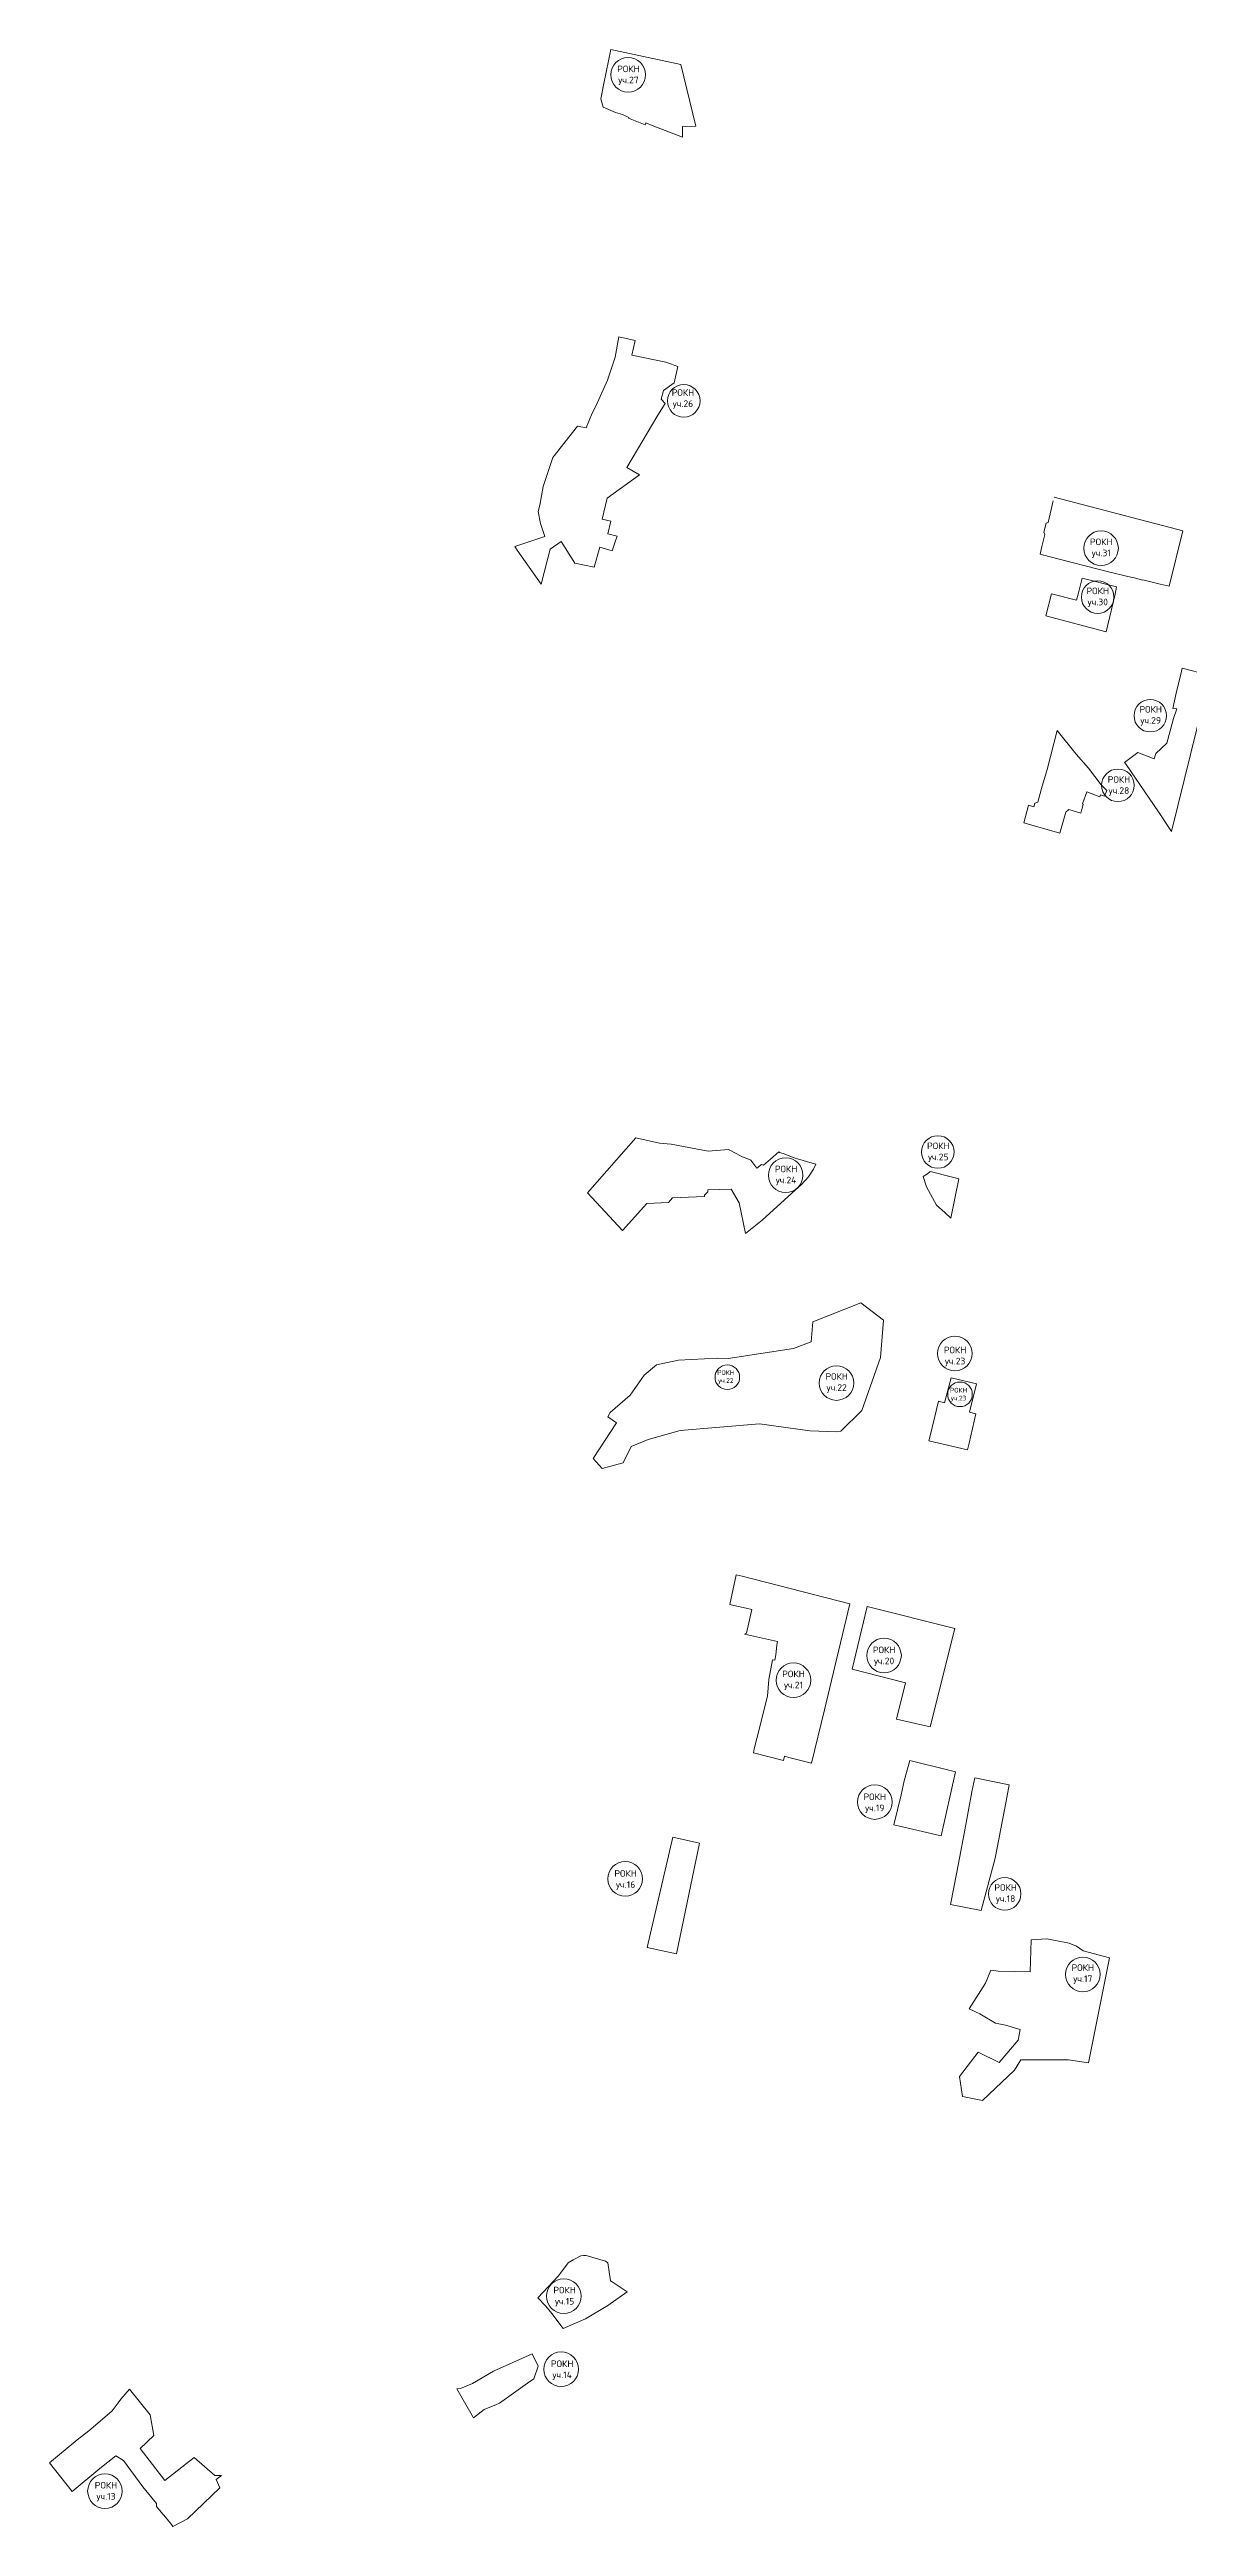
# Model space of a CAD drawing. Extents: x 1391442 to 1399821, y 354865 to 360836.
# Drawn here: x 1393756 to 1394875, y 358398 to 360831 of the extents above; entities that cross this region are included whole.
import ezdxf

# ---------------------------------------------------------------- set-up
doc = ezdxf.new("R2010")
doc.units = 0
doc.header["$MEASUREMENT"] = 0
doc.layers.add('РОКН', color=12, linetype='Continuous')
doc.styles.get("Standard").update_dxf_attribs({"font": 'simplex.shx'})

msp = doc.modelspace()

# ---------------------------------------------------------------- linework, layer by layer
at = {"layer": 'РОКН', "lineweight": 20}
for points in [[(1394311.7, 360768.6), (1394318.5, 360766.6), (1394324.7, 360763.8), (1394324.5, 360763.1), (1394340.7, 360756.5), (1394341.5, 360758.5), (1394347.5, 360756), (1394377.3, 360744.3), (1394377.5, 360755), (1394390.5, 360755.2), (1394375.8, 360815.8), (1394307.1, 360830.5), (1394300.2, 360797), (1394297.1, 360782.2), (1394299.4, 360773.9), (1394311.7, 360768.6)], [(1394303.9, 360354.8), (1394306.9, 360367.2), (1394298.6, 360369.2), (1394303.5, 360389.8), (1394335.1, 360412.9), (1394322.6, 360420), (1394353.2, 360471.5), (1394360.5, 360483), (1394356.5, 360487), (1394358.6, 360495.8), (1394369.3, 360503.3), (1394372.8, 360519.2), (1394365.7, 360522), (1394361, 360523.5), (1394350, 360525.8), (1394327.6, 360530.3), (1394331, 360544.8), (1394314.7, 360548.3), (1394311.1, 360528.5), (1394303.6, 360505.9), (1394292.4, 360480.2), (1394288.6, 360473.4), (1394282.9, 360458.9), (1394274.4, 360460.6), (1394250.1, 360429.8), (1394240.5, 360401.3), (1394237.3, 360382.9), (1394235.5, 360376.7), (1394237.8, 360365.2), (1394242.1, 360352.2), (1394212.8, 360342.5), (1394214.9, 360338.7), (1394238.6, 360305.3), (1394247.4, 360339.9), (1394258.3, 360347.3), (1394271.7, 360326.2), (1394290.6, 360322.2), (1394296.2, 360341.8), (1394308.2, 360338.2), (1394311.3, 360347.1), (1394313.2, 360352.6), (1394303.9, 360354.8)], [(1394741.4, 360387.4), (1394736.6, 360366.1), (1394734.6, 360365.5), (1394732.1, 360356.6), (1394733.2, 360354.1), (1394730.3, 360342.6), (1394728.5, 360334.8), (1394737.2, 360332.6), (1394795.7, 360317.6), (1394819.1, 360311.9), (1394820.8, 360311.7), (1394829.4, 360309.5), (1394829.5, 360309.8), (1394846.5, 360305.6), (1394855.2, 360303.4), (1394868.9, 360357.8), (1394862.5, 360359.5), (1394833.7, 360367.1), (1394742.4, 360391)], [(1394734.3, 360274.4), (1394793.6, 360258.6), (1394802.3, 360295.8), (1394803.7, 360302.8), (1394770, 360311.4), (1394766.4, 360296.9), (1394764.2, 360289.7), (1394739.9, 360296), (1394734.3, 360274.4)], [(1394857.6, 360062.7), (1394894.8, 360213.7), (1394893.4, 360216.4), (1394868.2, 360223.1), (1394867.4, 360220.1), (1394866.7, 360217.1), (1394862.3, 360198.3), (1394858.8, 360183.5), (1394862.7, 360183), (1394859.6, 360173.5), (1394853, 360149.2), (1394842.3, 360139), (1394840.7, 360133.8), (1394824.5, 360140.2), (1394811.5, 360130.3), (1394813, 360128.4), (1394845, 360081.8), (1394857.6, 360062.7), (1394857.6, 360062.7)], [(1394745.4, 360161.8), (1394764.1, 360138.4), (1394776, 360124.8), (1394788.5, 360108.3), (1394794.2, 360102.9), (1394791.9, 360097.2), (1394788, 360098.7), (1394787.2, 360096.6), (1394774.5, 360101.4), (1394770.1, 360089.7), (1394770.8, 360089.4), (1394770.1, 360086.5), (1394769.1, 360083.2), (1394768.5, 360080.7), (1394756.8, 360084), (1394753.9, 360081.5), (1394748.1, 360061), (1394712.6, 360071), (1394717.2, 360088.3), (1394722.5, 360086.9), (1394723.3, 360090.3), (1394726.4, 360091.3), (1394730, 360104.8), (1394734.6, 360120.3), (1394735.6, 360123.3), (1394745.4, 360161.8)], [(1394284.2, 359707.6), (1394331.5, 359761.6), (1394354.9, 359756.6), (1394366.4, 359755.5), (1394402.5, 359748.7), (1394422.4, 359750.3), (1394435.5, 359743.3), (1394444.5, 359739.7), (1394450.5, 359732), (1394455.1, 359735.5), (1394457, 359734.8), (1394463.9, 359740.7), (1394471.9, 359747.8), (1394472.7, 359747.3), (1394476.2, 359746.3), (1394486.9, 359742.2), (1394507.9, 359735.9), (1394508.4, 359735.7), (1394506.1, 359730.9), (1394501, 359723.4), (1394494.3, 359716), (1394488.1, 359710.2), (1394473.9, 359697.4), (1394455.5, 359681), (1394439.2, 359667.7), (1394433, 359698), (1394425.3, 359711.3), (1394402.2, 359710.7), (1394402.3, 359708.7), (1394399, 359705.3), (1394399.1, 359704), (1394367.6, 359702.7), (1394363.7, 359698.1), (1394342.5, 359697.3), (1394318.6, 359670.8), (1394284.2, 359707.6)], [(1394641, 359682.8), (1394635, 359688.3), (1394626.9, 359695.6), (1394617.1, 359713.5), (1394613.6, 359723.7), (1394617.9, 359726.2), (1394620.7, 359728.8), (1394642.4, 359723.1), (1394648.7, 359721.6), (1394641, 359682.8)], [(1394351.7, 359538.9), (1394339.7, 359528.7), (1394325.9, 359509), (1394306.4, 359491.9), (1394304.1, 359487.6), (1394312.5, 359481.8), (1394289.6, 359446.8), (1394298.6, 359437), (1394319, 359442.5), (1394327, 359458.4), (1394343.5, 359465.5), (1394375.2, 359474.2), (1394453, 359480.7), (1394502.3, 359473.9), (1394528.5, 359473), (1394532.9, 359473.7), (1394553.4, 359493.9), (1394571.8, 359546.1), (1394574.7, 359582.6), (1394552.4, 359599.6), (1394505.3, 359581), (1394503.9, 359561.2), (1394486.3, 359554.7), (1394422.2, 359545.1), (1394411.8, 359545.2), (1394373.3, 359543.5), (1394351.7, 359538.9)], [(1394351.7, 359538.9), (1394339.7, 359528.7), (1394325.9, 359509), (1394306.4, 359491.9), (1394304.1, 359487.6), (1394312.5, 359481.8), (1394289.6, 359446.8), (1394298.6, 359437), (1394319, 359442.5), (1394327, 359458.4), (1394343.5, 359465.5), (1394375.2, 359474.2), (1394453, 359480.7), (1394502.3, 359473.9), (1394528.5, 359473), (1394532.9, 359473.7), (1394553.4, 359493.9), (1394571.8, 359546.1), (1394574.7, 359582.6), (1394552.4, 359599.6), (1394505.3, 359581), (1394503.9, 359561.2), (1394486.3, 359554.7), (1394422.2, 359545.1), (1394411.8, 359545.2), (1394373.3, 359543.5), (1394351.7, 359538.9)], [(1394628.8, 359503), (1394634.7, 359501.4), (1394641.1, 359526.1), (1394666, 359520), (1394659.1, 359492.4), (1394665.5, 359490.6), (1394658.8, 359461.8), (1394657.3, 359455.2), (1394619.4, 359464), (1394620.7, 359468.9), (1394628.8, 359503)], [(1394447.1, 359157.6), (1394476.6, 359150.2), (1394477.5, 359154.3), (1394481.9, 359153.1), (1394500.1, 359148.6), (1394504, 359147.6), (1394516.9, 359199.9), (1394532.4, 359265.9), (1394541.6, 359304.2), (1394436.1, 359331.1), (1394430, 359332.4), (1394423.7, 359303.4), (1394427.9, 359302.5), (1394439.8, 359299.9), (1394445.6, 359298.6), (1394440.3, 359275.2), (1394438.4, 359274.4), (1394470.7, 359266.9), (1394470, 359263.6), (1394469, 359254), (1394467.9, 359248.7), (1394465.9, 359249.1), (1394462.2, 359229.7), (1394460.7, 359213.3), (1394450.3, 359171.7), (1394447.7, 359161.6), (1394447.1, 359157.6)], [(1394544.1, 359240), (1394596.3, 359226.5), (1394587.7, 359190.8), (1394620.5, 359183.1), (1394644.7, 359279.7), (1394558.6, 359301.5), (1394544.1, 359240)], [(1394631.3, 359076.1), (1394645.4, 359139), (1394638.9, 359140.6), (1394600.5, 359150.1), (1394595.2, 359130.1), (1394592.2, 359116.5), (1394584.8, 359086.9), (1394631.3, 359076.1)], [(1394640.7, 359008.8), (1394670.7, 359003), (1394684.5, 359054.4), (1394695.1, 359110.4), (1394698.1, 359126.2), (1394664.6, 359133), (1394661.5, 359119.4), (1394654.4, 359080.1), (1394646.7, 359040.5), (1394640.7, 359008.8)], [(1394371.6, 358960.3), (1394394.2, 359069), (1394368, 359075), (1394342.8, 358966.6), (1394371.6, 358960.3)], [(1394776, 358853.3), (1394796.8, 358956.3), (1394771, 358963.1), (1394764.3, 358968), (1394757.1, 358970.7), (1394735.1, 358974.9), (1394719.8, 358974), (1394718.9, 358942.5), (1394687.3, 358943.2), (1394680.2, 358944.2), (1394674.8, 358931.5), (1394658.8, 358906.3), (1394669.5, 358901.4), (1394684.9, 358892.2), (1394694.6, 358890.3), (1394708.9, 358885.9), (1394707.1, 358875.6), (1394688.4, 358853.5), (1394667.9, 358863.8), (1394649.5, 358839.8), (1394652.5, 358820.1), (1394672.1, 358816.4), (1394703.4, 358846.1), (1394709.7, 358856.2), (1394756.6, 358856.2), (1394776, 358853.3)], [(1394235.4, 358622.6), (1394243.3, 358614.2), (1394248.9, 358607.1), (1394260.3, 358592.2), (1394282.2, 358601.7), (1394303.9, 358615.1), (1394322.9, 358628.4), (1394308.3, 358638.2), (1394306.8, 358639.3), (1394303.9, 358656.9), (1394301.8, 358658.5), (1394282.9, 358663.9), (1394280.2, 358664.1), (1394277.4, 358663.6), (1394269.9, 358659.8), (1394265, 358657), (1394255.7, 358644.2), (1394235.4, 358622.6)], [(1394155.9, 358533.1), (1394172.2, 358504.6), (1394182.7, 358512.8), (1394194.7, 358517.6), (1394197.6, 358519.1), (1394225.2, 358538.8), (1394231.5, 358543), (1394235.6, 358555.4), (1394229.7, 358567.5), (1394191.8, 358550.3), (1394171.1, 358538.3), (1394159.4, 358533.5), (1394155.9, 358533.1), (1394155.9, 358533.1)], [(1393876.9, 358397.9), (1393891.4, 358405.5), (1393922.9, 358436), (1393919.4, 358444.1), (1393924.6, 358448.1), (1393918.2, 358447.9), (1393897.8, 358465.8), (1393869.1, 358443.1), (1393844.9, 358474.5), (1393858.1, 358487.2), (1393854.5, 358507.7), (1393834.4, 358532.9), (1393825.7, 358522.9), (1393823.2, 358519.2), (1393818.4, 358512.8), (1393817.1, 358511.1), (1393794.5, 358492), (1393787.2, 358486.4), (1393782.9, 358482.9), (1393755.8, 358460.5), (1393777.9, 358432.3), (1393805.3, 358454.7), (1393820.8, 358467.2), (1393828.4, 358462.6), (1393847.4, 358436.8), (1393860.7, 358420.6), (1393860.9, 358417.5), (1393865.5, 358411.9), (1393869.8, 358407.2), (1393875.4, 358399.8), (1393876.9, 358397.9)]]:
    msp.add_lwpolyline(points, dxfattribs=at)
at = {"layer": 'РОКН', "lineweight": 0}
for centre, radius in [((1394324, 360805.7), 17), ((1394378.6, 360485.5), 16), ((1394788.4, 360340.7), 17), ((1394785.1, 360292.8), 16), ((1394836.8, 360176.3), 16), ((1394805, 360107.9), 16), ((1394628.1, 359747.8), 16), ((1394478.7, 359725), 17), ((1394644.9, 359549.9), 17), ((1394421.4, 359526.6), 12.1), ((1394528.6, 359520.9), 17), ((1394649.9, 359509.8), 12.1), ((1394575.3, 359253.3), 17), ((1394486.3, 359229), 17), ((1394566.2, 359109.4), 17), ((1394321.1, 359033.9), 17), ((1394693.8, 359019.2), 16), ((1394770.6, 358940.1), 17), ((1394260.8, 358624.1), 17), ((1394258.2, 358552.3), 17), ((1393810.2, 358432.6), 17)]:
    msp.add_circle(centre, radius, dxfattribs=at)

# ---------------------------------------------------------------- texts
at = {"layer": 'РОКН', "attachment_point": 2}
for s, insert, char_height, width in [('РОКН\\Pуч.27', (1394324.3, 360814.8), 6.53, 6.533), ('РОКН\\Pуч.26', (1394377.8, 360496.9), 6.53, 6.533), ('РОКН\\Pуч.31', (1394788.6, 360350.3), 6.53, 6.533), ('РОКН\\Pуч.30', (1394785.2, 360302.1), 6.53, 6.533), ('РОКН\\Pуч.29', (1394837.2, 360185.8), 6.53, 6.533), ('РОКН\\Pуч.28', (1394806, 360116.9), 6.53, 6.533), ('РОКН\\Pуч.25', (1394628.6, 359757.1), 6.53, 6.533), ('РОКН\\Pуч.24', (1394479.1, 359734.4), 6.53, 6.533), ('РОКН\\Pуч.23', (1394645.1, 359556.6), 6.53, 6.533), ('РОКН\\Pуч.22', (1394419.9, 359533.5), 4.67, 4.667), ('РОКН\\Pуч.22', (1394528.8, 359530.6), 6.53, 6.533), ('РОКН\\Pуч.23', (1394648.5, 359516.2), 4.67, 4.667), ('РОКН\\Pуч.20', (1394575.4, 359262.1), 6.53, 6.533), ('РОКН\\Pуч.21', (1394486.4, 359238.5), 6.53, 6.533), ('РОКН\\Pуч.19', (1394566.2, 359117.8), 6.53, 6.533), ('РОКН\\Pуч.16', (1394321.5, 359042.5), 6.53, 6.533), ('РОКН\\Pуч.18', (1394694.7, 359028.7), 6.53, 6.533), ('РОКН\\Pуч.17', (1394770.5, 358950), 6.53, 6.533), ('РОКН\\Pуч.15', (1394261.6, 358633.3), 6.53, 6.533), ('РОКН\\Pуч.14', (1394259.2, 358561), 6.53, 6.533), ('РОКН\\Pуч.13', (1393811.2, 358441.7), 6.53, 6.533)]:
    msp.add_mtext(s, dxfattribs=dict(at, insert=insert, char_height=char_height, width=width))

doc.saveas('drawing.dxf')
